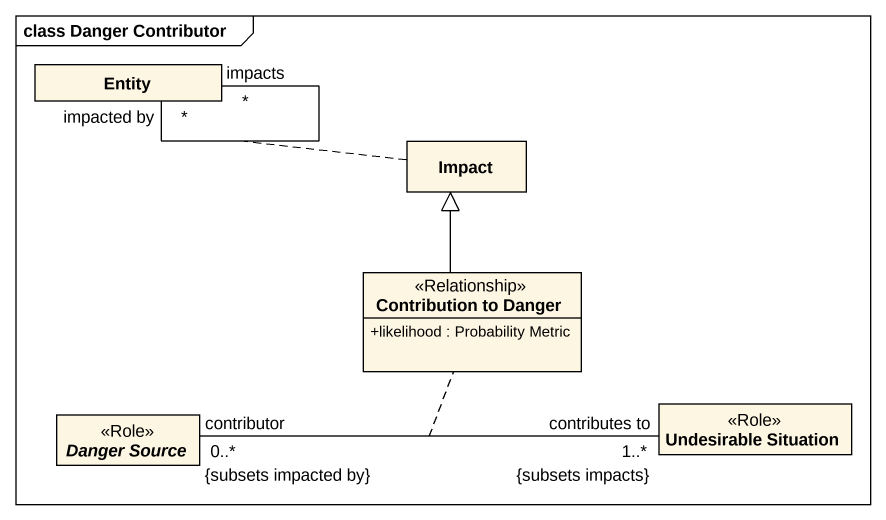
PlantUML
@startuml
mainframe class Danger Contributor
hide circle
hide empty members
skinparam classAttributeIconSize 0
class "Entity" as Entity_
class Impact
class "Contribution to Danger" as Contribution_to_Danger <<Relationship>> {
  +likelihood : Probability Metric
}
abstract class "Danger Source" as Danger_Source <<Role>>
class "Undesirable Situation" as Undesirable_Situation <<Role>>
Entity_ "impacted by\n*" -- "impacts\n*" Entity_
(Entity_, Entity_) .. Impact
Contribution_to_Danger -up-|> Impact
Undesirable_Situation "contributes to\n1..*\n{subsets impacts}" -left- "contributor\n0..*\n{subsets impacted by}" Danger_Source
(Undesirable_Situation, Danger_Source) .. Contribution_to_Danger
@enduml
